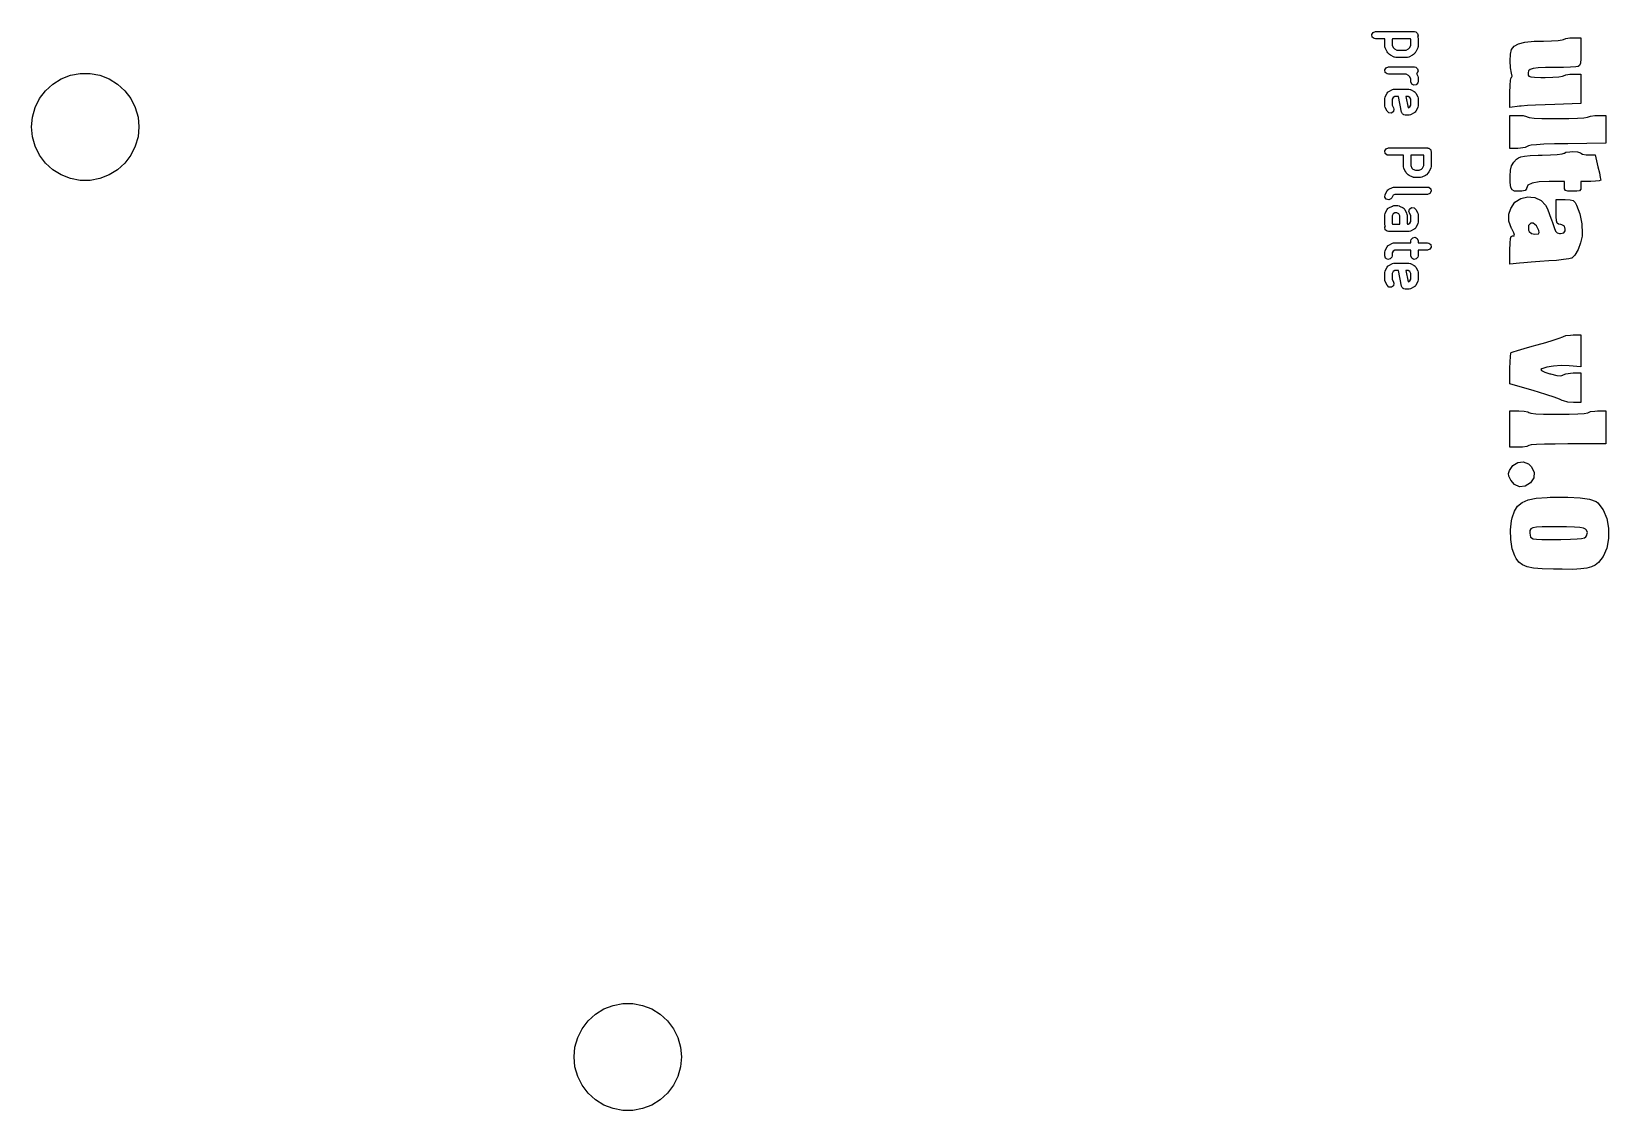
# Model space of a CAD drawing. Extents: x 2.46 to 9.92, y -4.54 to -2.21.
# Drawn here: x 8.644 to 9.916, y -3.793 to -2.923 of the extents above; entities that cross this region are included whole.
import ezdxf

# ---------------------------------------------------------------- set-up
doc = ezdxf.new("R2010")
doc.units = 0
doc.header["$MEASUREMENT"] = 0
doc.layers.add('BLACK', color=7, linetype='CONTINUOUS')

msp = doc.modelspace()

# ---------------------------------------------------------------- linework, layer by layer
at = {"layer": 'BLACK', "linetype": 'CONTINUOUS'}
for p, q in [((9.72502, -2.92555), (9.72603, -2.9238)), ((9.72603, -2.9238), (9.72793, -2.92311)), ((9.72793, -2.92311), (9.75943, -2.92311)), ((9.75943, -2.92311), (9.76044, -2.92328)), ((9.76044, -2.92328), (9.76198, -2.92458)), ((9.76198, -2.92458), (9.76233, -2.92657)), ((9.72537, -2.92754), (9.72502, -2.92555)), ((9.72692, -2.92883), (9.72537, -2.92754)), ((9.72793, -2.92901), (9.72692, -2.92883)), ((9.73548, -2.92901), (9.72793, -2.92901)), ((9.73548, -2.92906), (9.73548, -2.92901)), ((9.73548, -2.93506), (9.73548, -2.92906)), ((9.73554, -2.93522), (9.73548, -2.93506)), ((9.7355, -2.9354), (9.73554, -2.93522)), ((9.73579, -2.93638), (9.7355, -2.9354)), ((9.73729, -2.93938), (9.73579, -2.93638)), ((9.74175, -2.92901), (9.74138, -2.92976)), ((9.74138, -2.92976), (9.74138, -2.93436)), ((9.74138, -2.93436), (9.74236, -2.93631)), ((9.7561, -2.92901), (9.74175, -2.92901)), ((9.74236, -2.93631), (9.74318, -2.93713)), ((9.74318, -2.93713), (9.74513, -2.9381)), ((9.75273, -2.9381), (9.75468, -2.93713)), ((9.75468, -2.93713), (9.7555, -2.93631)), ((9.7555, -2.93631), (9.75647, -2.93436)), ((9.75647, -2.92976), (9.7561, -2.92901)), ((9.75647, -2.93436), (9.75647, -2.92976)), ((9.76207, -2.93638), (9.76057, -2.93938)), ((9.76233, -2.92657), (9.76188, -2.92736)), ((9.76188, -2.92736), (9.76207, -2.92774)), ((9.76207, -2.92774), (9.76236, -2.92872)), ((9.76209, -2.9362), (9.76207, -2.93638)), ((9.7622, -2.93607), (9.76209, -2.9362)), ((9.76238, -2.93506), (9.7622, -2.93607)), ((9.76236, -2.92872), (9.76232, -2.92889)), ((9.76232, -2.92889), (9.76238, -2.92906)), ((9.76238, -2.92906), (9.76238, -2.93506)), ((9.83778, -2.93769), (9.83973, -2.93492)), ((9.83973, -2.93492), (9.8432, -2.93292)), ((9.8432, -2.93292), (9.84849, -2.93161)), ((9.84849, -2.93161), (9.85588, -2.93092)), ((9.85588, -2.93092), (9.86356, -2.93076)), ((9.86356, -2.93076), (9.86999, -2.93065)), ((9.86999, -2.93065), (9.87516, -2.93034)), ((9.87516, -2.93034), (9.87855, -2.92988)), ((9.87855, -2.92988), (9.87966, -2.92943)), ((9.87966, -2.92943), (9.88137, -2.92865)), ((9.88137, -2.92865), (9.88479, -2.92817)), ((9.88479, -2.92817), (9.88706, -2.9281)), ((9.88706, -2.9281), (9.89364, -2.9281)), ((9.89364, -2.9281), (9.89364, -2.93927)), ((9.73733, -2.93942), (9.73729, -2.93938)), ((9.73784, -2.94015), (9.73733, -2.93942)), ((9.73934, -2.94165), (9.73784, -2.94015)), ((9.7394, -2.94167), (9.73934, -2.94165)), ((9.74011, -2.9422), (9.7394, -2.94167)), ((9.74311, -2.9437), (9.74011, -2.9422)), ((9.74328, -2.94372), (9.74311, -2.9437)), ((9.74342, -2.94383), (9.74328, -2.94372)), ((9.74443, -2.94401), (9.74342, -2.94383)), ((9.75343, -2.94401), (9.74443, -2.94401)), ((9.74513, -2.9381), (9.75273, -2.9381)), ((9.75359, -2.94395), (9.75343, -2.94401)), ((9.75376, -2.94399), (9.75359, -2.94395)), ((9.75475, -2.9437), (9.75376, -2.94399)), ((9.75775, -2.9422), (9.75475, -2.9437)), ((9.75779, -2.94215), (9.75775, -2.9422)), ((9.75851, -2.94165), (9.75779, -2.94215)), ((9.76001, -2.94015), (9.75851, -2.94165)), ((9.76004, -2.94009), (9.76001, -2.94015)), ((9.76057, -2.93938), (9.76004, -2.94009)), ((9.83651, -2.9468), (9.8369, -2.94137)), ((9.83677, -2.95233), (9.83651, -2.9468)), ((9.8369, -2.94137), (9.83778, -2.93769)), ((9.89319, -2.94858), (9.89248, -2.95051)), ((9.89354, -2.945), (9.89319, -2.94858)), ((9.89364, -2.93927), (9.89354, -2.945)), ((8.6614, -2.96544), (8.6682, -2.96123)), ((8.6682, -2.96123), (8.67565, -2.95835)), ((8.67565, -2.95835), (8.6835, -2.95688)), ((8.6835, -2.95688), (8.6915, -2.95688)), ((8.6915, -2.95688), (8.69935, -2.95835)), ((8.69935, -2.95835), (8.7068, -2.96123)), ((8.7068, -2.96123), (8.7136, -2.96544)), ((9.73552, -2.95404), (9.73653, -2.95229)), ((9.73587, -2.95603), (9.73552, -2.95404)), ((9.73742, -2.95733), (9.73587, -2.95603)), ((9.73653, -2.95229), (9.73843, -2.9516)), ((9.73843, -2.95751), (9.73742, -2.95733)), ((9.73843, -2.9516), (9.75943, -2.9516)), ((9.75273, -2.95751), (9.73843, -2.95751)), ((9.75468, -2.95848), (9.75273, -2.95751)), ((9.7555, -2.9593), (9.75468, -2.95848)), ((9.75647, -2.96125), (9.7555, -2.9593)), ((9.75647, -2.96355), (9.75647, -2.96125)), ((9.75943, -2.9516), (9.76044, -2.95178)), ((9.76044, -2.95178), (9.76198, -2.95308)), ((9.76132, -2.95682), (9.76093, -2.95696)), ((9.76093, -2.95696), (9.76207, -2.95923)), ((9.76233, -2.95507), (9.76132, -2.95682)), ((9.76198, -2.95308), (9.76233, -2.95507)), ((9.76207, -2.95923), (9.76236, -2.96022)), ((9.76236, -2.96022), (9.76232, -2.96039)), ((9.76232, -2.96039), (9.76238, -2.96055)), ((9.76238, -2.96055), (9.76238, -2.96355)), ((9.83652, -2.96657), (9.83688, -2.96243)), ((9.83768, -2.95664), (9.83677, -2.95233)), ((9.83688, -2.96243), (9.83743, -2.96026)), ((9.83743, -2.96026), (9.83768, -2.96005)), ((9.83831, -2.95899), (9.83768, -2.95664)), ((9.83768, -2.96005), (9.83831, -2.95899)), ((9.85104, -2.95645), (9.85103, -2.95688)), ((9.85103, -2.95688), (9.85113, -2.9583)), ((9.85143, -2.95479), (9.85104, -2.95645)), ((9.85113, -2.9583), (9.85172, -2.95921)), ((9.85266, -2.95361), (9.85143, -2.95479)), ((9.85172, -2.95921), (9.8533, -2.95974)), ((9.85509, -2.95283), (9.85266, -2.95361)), ((9.8533, -2.95974), (9.85633, -2.95998)), ((9.85908, -2.95237), (9.85509, -2.95283)), ((9.85633, -2.95998), (9.86129, -2.96005)), ((9.865, -2.95215), (9.85908, -2.95237)), ((9.86129, -2.96005), (9.86493, -2.96005)), ((9.86493, -2.96005), (9.87094, -2.95993)), ((9.87323, -2.95208), (9.865, -2.95215)), ((9.87094, -2.95993), (9.87576, -2.9596)), ((9.87966, -2.95201), (9.87323, -2.95208)), ((9.87576, -2.9596), (9.87884, -2.95911)), ((9.87884, -2.95911), (9.87966, -2.95872)), ((9.88527, -2.95183), (9.87966, -2.95201)), ((9.87966, -2.95872), (9.88137, -2.95795)), ((9.88137, -2.95795), (9.88479, -2.95747)), ((9.88479, -2.95747), (9.88706, -2.95739)), ((9.88943, -2.95157), (9.88527, -2.95183)), ((9.88706, -2.95739), (9.89364, -2.95739)), ((9.89154, -2.95126), (9.88943, -2.95157)), ((9.89248, -2.95051), (9.89154, -2.95126)), ((9.89364, -2.95739), (9.89364, -2.96931)), ((8.65068, -2.9772), (8.6555, -2.97082)), ((8.6555, -2.97082), (8.6614, -2.96544)), ((8.7136, -2.96544), (8.7195, -2.97082)), ((8.7195, -2.97082), (8.72432, -2.9772)), ((9.73579, -2.97573), (9.73729, -2.97273)), ((9.73729, -2.97273), (9.7379, -2.97191)), ((9.7379, -2.97191), (9.7383, -2.97173)), ((9.7383, -2.97173), (9.73861, -2.97141)), ((9.73861, -2.97141), (9.74161, -2.96991)), ((9.74161, -2.96991), (9.74259, -2.96962)), ((9.74363, -2.97551), (9.74213, -2.97625)), ((9.74259, -2.96962), (9.74276, -2.96966)), ((9.74276, -2.96966), (9.74293, -2.9696)), ((9.74293, -2.9696), (9.75493, -2.9696)), ((9.74651, -2.97551), (9.74363, -2.97551)), ((9.74903, -2.98813), (9.74651, -2.97551)), ((9.75253, -2.97551), (9.75434, -2.98455)), ((9.75423, -2.97551), (9.75253, -2.97551)), ((9.75573, -2.97625), (9.75423, -2.97551)), ((9.75493, -2.9696), (9.75594, -2.96978)), ((9.75594, -2.96978), (9.75607, -2.96989)), ((9.75607, -2.96989), (9.75625, -2.96991)), ((9.75625, -2.96991), (9.75925, -2.97141)), ((9.75716, -2.96545), (9.75647, -2.96355)), ((9.75891, -2.96646), (9.75716, -2.96545)), ((9.7609, -2.96611), (9.75891, -2.96646)), ((9.75925, -2.97141), (9.76007, -2.97202)), ((9.76007, -2.97202), (9.76025, -2.97243)), ((9.76025, -2.97243), (9.76057, -2.97273)), ((9.76057, -2.97273), (9.76207, -2.97573)), ((9.7622, -2.96456), (9.7609, -2.96611)), ((9.76238, -2.96355), (9.7622, -2.96456)), ((9.83638, -2.97216), (9.83652, -2.96657)), ((9.83638, -2.98427), (9.83638, -2.97216)), ((9.89364, -2.96931), (9.89364, -2.98123)), ((8.64493, -2.99204), (8.64712, -2.98436)), ((8.64712, -2.98436), (8.65068, -2.9772)), ((8.72432, -2.9772), (8.72788, -2.98436)), ((8.72788, -2.98436), (8.73007, -2.99204)), ((9.73548, -2.97705), (9.73565, -2.97604)), ((9.73548, -2.98305), (9.73548, -2.97705)), ((9.73554, -2.98322), (9.73548, -2.98305)), ((9.7355, -2.98339), (9.73554, -2.98322)), ((9.73579, -2.98437), (9.7355, -2.98339)), ((9.73565, -2.97604), (9.73577, -2.97591)), ((9.73577, -2.97591), (9.73579, -2.97573)), ((9.73729, -2.98737), (9.73579, -2.98437)), ((9.73875, -2.98876), (9.73729, -2.98737)), ((9.74239, -2.98768), (9.74077, -2.98888)), ((9.74213, -2.97625), (9.74138, -2.97775)), ((9.74138, -2.97775), (9.74138, -2.98236)), ((9.74138, -2.98236), (9.74257, -2.98473)), ((9.74286, -2.98571), (9.74239, -2.98768)), ((9.74257, -2.98473), (9.74286, -2.98571)), ((9.74929, -2.98855), (9.74903, -2.98813)), ((9.75434, -2.98455), (9.75573, -2.98385)), ((9.75647, -2.97775), (9.75573, -2.97625)), ((9.75573, -2.98385), (9.75647, -2.98236)), ((9.75647, -2.98236), (9.75647, -2.97775)), ((9.75955, -2.98837), (9.75925, -2.98869)), ((9.75996, -2.9882), (9.75955, -2.98837)), ((9.76057, -2.98737), (9.75996, -2.9882)), ((9.76207, -2.98437), (9.76057, -2.98737)), ((9.76207, -2.97573), (9.76236, -2.97672)), ((9.76209, -2.9842), (9.76207, -2.98437)), ((9.7622, -2.98406), (9.76209, -2.9842)), ((9.76238, -2.98305), (9.7622, -2.98406)), ((9.76236, -2.97672), (9.76232, -2.97689)), ((9.76232, -2.97689), (9.76238, -2.97705)), ((9.76238, -2.97705), (9.76238, -2.98305)), ((9.84404, -2.98338), (9.83638, -2.98427)), ((9.84547, -2.98324), (9.84404, -2.98338)), ((9.85046, -2.98287), (9.84547, -2.98324)), ((9.85711, -2.9825), (9.85046, -2.98287)), ((9.86475, -2.98215), (9.85711, -2.9825)), ((9.87267, -2.98187), (9.86475, -2.98215)), ((9.89364, -2.98123), (9.87267, -2.98187)), ((8.64419, -3), (8.64493, -2.99204)), ((8.64493, -3.00796), (8.64419, -3)), ((8.73007, -2.99204), (8.73081, -3)), ((8.73081, -3), (8.73007, -3.00796)), ((9.74077, -2.98888), (9.73875, -2.98876)), ((9.74937, -2.98903), (9.74929, -2.98855)), ((9.74979, -2.98938), (9.74937, -2.98903)), ((9.75008, -2.98986), (9.74979, -2.98938)), ((9.75054, -2.99001), (9.75008, -2.98986)), ((9.75092, -2.99033), (9.75054, -2.99001)), ((9.75193, -2.9905), (9.75092, -2.99033)), ((9.75493, -2.9905), (9.75193, -2.9905)), ((9.75509, -2.99044), (9.75493, -2.9905)), ((9.75526, -2.99049), (9.75509, -2.99044)), ((9.75625, -2.99019), (9.75526, -2.99049)), ((9.75925, -2.98869), (9.75625, -2.99019)), ((9.83638, -3.00399), (9.83638, -2.99068)), ((9.83638, -2.99068), (9.84296, -2.99068)), ((9.84296, -2.99068), (9.84694, -2.99093)), ((9.84694, -2.99093), (9.8497, -2.99156)), ((9.8497, -2.99156), (9.85037, -2.99201)), ((9.85037, -2.99201), (9.85198, -2.9925)), ((9.85198, -2.9925), (9.85597, -2.99289)), ((9.85597, -2.99289), (9.86206, -2.99317)), ((9.86206, -2.99317), (9.86995, -2.99332)), ((9.86995, -2.99332), (9.875, -2.99334)), ((9.875, -2.99334), (9.88378, -2.99327)), ((9.88378, -2.99327), (9.8909, -2.99306)), ((9.8909, -2.99306), (9.89609, -2.99273)), ((9.89609, -2.99273), (9.89905, -2.99229)), ((9.89905, -2.99229), (9.89963, -2.99201)), ((9.89963, -2.99201), (9.90134, -2.99124)), ((9.90134, -2.99124), (9.90477, -2.99076)), ((9.90477, -2.99076), (9.90704, -2.99068)), ((9.90704, -2.99068), (9.91362, -2.99068)), ((9.91362, -2.99068), (9.91362, -3.00191)), ((8.64712, -3.01564), (8.64493, -3.00796)), ((8.73007, -3.00796), (8.72788, -3.01564)), ((9.83638, -3.01731), (9.83638, -3.00399)), ((9.87222, -3.01375), (9.86384, -3.01402)), ((9.88305, -3.01356), (9.87222, -3.01375)), ((9.91362, -3.01314), (9.88305, -3.01356)), ((9.91362, -3.00191), (9.91362, -3.01314)), ((8.65068, -3.0228), (8.64712, -3.01564)), ((8.6555, -3.02918), (8.65068, -3.0228)), ((8.72432, -3.0228), (8.7195, -3.02918)), ((8.72788, -3.01564), (8.72432, -3.0228)), ((9.73552, -3.01943), (9.73653, -3.01769)), ((9.73587, -3.02142), (9.73552, -3.01943)), ((9.73742, -3.02272), (9.73587, -3.02142)), ((9.73653, -3.01769), (9.73843, -3.01699)), ((9.73843, -3.0229), (9.73742, -3.02272)), ((9.73843, -3.01699), (9.76993, -3.01699)), ((9.75047, -3.0229), (9.73843, -3.0229)), ((9.75047, -3.03195), (9.75047, -3.0229)), ((9.75638, -3.0229), (9.75638, -3.03125)), ((9.76697, -3.0229), (9.75638, -3.0229)), ((9.76697, -3.03125), (9.76697, -3.0229)), ((9.76993, -3.01699), (9.77031, -3.01706)), ((9.77031, -3.01706), (9.77044, -3.01704)), ((9.77044, -3.01704), (9.77055, -3.01711)), ((9.77055, -3.01711), (9.77093, -3.01717)), ((9.77093, -3.01717), (9.77152, -3.01767)), ((9.77152, -3.01767), (9.77219, -3.01805)), ((9.77219, -3.01805), (9.77228, -3.0183)), ((9.77228, -3.0183), (9.77248, -3.01847)), ((9.77248, -3.01847), (9.77262, -3.01923)), ((9.77262, -3.01923), (9.77288, -3.01995)), ((9.77288, -3.01995), (9.77288, -3.03195)), ((9.84278, -3.01731), (9.83638, -3.01731)), ((9.83945, -3.02841), (9.84169, -3.02597)), ((9.84169, -3.02597), (9.84322, -3.02486)), ((9.84479, -3.01723), (9.84278, -3.01731)), ((9.84322, -3.02486), (9.84524, -3.02408)), ((9.84858, -3.01664), (9.84479, -3.01723)), ((9.84524, -3.02408), (9.84826, -3.02354)), ((9.84826, -3.02354), (9.85277, -3.02319)), ((9.85083, -3.01565), (9.84858, -3.01664)), ((9.85134, -3.01534), (9.85083, -3.01565)), ((9.85361, -3.0148), (9.85134, -3.01534)), ((9.85277, -3.02319), (9.85925, -3.02293)), ((9.85771, -3.01436), (9.85361, -3.0148)), ((9.86384, -3.01402), (9.85771, -3.01436)), ((9.85925, -3.02293), (9.86249, -3.02284)), ((9.86249, -3.02284), (9.86903, -3.02258)), ((9.86903, -3.02258), (9.8745, -3.02221)), ((9.8745, -3.02221), (9.8784, -3.02177)), ((9.8784, -3.02177), (9.88024, -3.02129)), ((9.88024, -3.02129), (9.88033, -3.02117)), ((9.88033, -3.02117), (9.88152, -3.02049)), ((9.88152, -3.02049), (9.88459, -3.02005)), ((9.88459, -3.02005), (9.88698, -3.01997)), ((9.88698, -3.01997), (9.89078, -3.02021)), ((9.89078, -3.02021), (9.89319, -3.02083)), ((9.89319, -3.02083), (9.89364, -3.0213)), ((9.89364, -3.0213), (9.89483, -3.02211)), ((9.89483, -3.02211), (9.89782, -3.02259)), ((9.89782, -3.02259), (9.89939, -3.02264)), ((9.89939, -3.02264), (9.90514, -3.02264)), ((9.90514, -3.02264), (9.9074, -3.03229)), ((8.6614, -3.03456), (8.6555, -3.02918)), ((8.6682, -3.03877), (8.6614, -3.03456)), ((8.67565, -3.04165), (8.6682, -3.03877)), ((8.7068, -3.03877), (8.69935, -3.04165)), ((8.7136, -3.03456), (8.7068, -3.03877)), ((8.7195, -3.02918), (8.7136, -3.03456)), ((9.75053, -3.03211), (9.75047, -3.03195)), ((9.75049, -3.03228), (9.75053, -3.03211)), ((9.75079, -3.03327), (9.75049, -3.03228)), ((9.75229, -3.03627), (9.75079, -3.03327)), ((9.75233, -3.03631), (9.75229, -3.03627)), ((9.75284, -3.03703), (9.75233, -3.03631)), ((9.75434, -3.03853), (9.75284, -3.03703)), ((9.7544, -3.03856), (9.75434, -3.03853)), ((9.75511, -3.03909), (9.7544, -3.03856)), ((9.75811, -3.04059), (9.75511, -3.03909)), ((9.75638, -3.03125), (9.75735, -3.0332)), ((9.75735, -3.0332), (9.75818, -3.03402)), ((9.75818, -3.03402), (9.76012, -3.03499)), ((9.76012, -3.03499), (9.76323, -3.03499)), ((9.76323, -3.03499), (9.76518, -3.03402)), ((9.76518, -3.03402), (9.766, -3.0332)), ((9.76825, -3.03909), (9.76525, -3.04059)), ((9.766, -3.0332), (9.76697, -3.03125)), ((9.76829, -3.03904), (9.76825, -3.03909)), ((9.76901, -3.03853), (9.76829, -3.03904)), ((9.77051, -3.03703), (9.76901, -3.03853)), ((9.77054, -3.03698), (9.77051, -3.03703)), ((9.77107, -3.03627), (9.77054, -3.03698)), ((9.77257, -3.03327), (9.77107, -3.03627)), ((9.77259, -3.03309), (9.77257, -3.03327)), ((9.7727, -3.03296), (9.77259, -3.03309)), ((9.77288, -3.03195), (9.7727, -3.03296)), ((9.83652, -3.03977), (9.83686, -3.03485)), ((9.83686, -3.03485), (9.83763, -3.03133)), ((9.83763, -3.03133), (9.83764, -3.03129)), ((9.83764, -3.03129), (9.83945, -3.02841)), ((9.9074, -3.03229), (9.90849, -3.03709)), ((9.90849, -3.03709), (9.90928, -3.04085)), ((8.6835, -3.04312), (8.67565, -3.04165)), ((8.6915, -3.04312), (8.6835, -3.04312)), ((8.69935, -3.04165), (8.6915, -3.04312)), ((9.73579, -3.05462), (9.73729, -3.05162)), ((9.73729, -3.05162), (9.7379, -3.0508)), ((9.7379, -3.0508), (9.7383, -3.05062)), ((9.7383, -3.05062), (9.73861, -3.0503)), ((9.73861, -3.0503), (9.74161, -3.0488)), ((9.74161, -3.0488), (9.74259, -3.04851)), ((9.74259, -3.04851), (9.74276, -3.04855)), ((9.74276, -3.04855), (9.74293, -3.04849)), ((9.74293, -3.04849), (9.76993, -3.04849)), ((9.75828, -3.04061), (9.75811, -3.04059)), ((9.75842, -3.04072), (9.75828, -3.04061)), ((9.75943, -3.0409), (9.75842, -3.04072)), ((9.76393, -3.0409), (9.75943, -3.0409)), ((9.76409, -3.04084), (9.76393, -3.0409)), ((9.76426, -3.04088), (9.76409, -3.04084)), ((9.76525, -3.04059), (9.76426, -3.04088)), ((9.76993, -3.04849), (9.77093, -3.04867)), ((9.77093, -3.04867), (9.77248, -3.04997)), ((9.77248, -3.04997), (9.77283, -3.05196)), ((9.83663, -3.04487), (9.83652, -3.03977)), ((9.83722, -3.04893), (9.83663, -3.04487)), ((9.83813, -3.05081), (9.83722, -3.04893)), ((9.84008, -3.05171), (9.83813, -3.05081)), ((9.84386, -3.05193), (9.84008, -3.05171)), ((9.84585, -3.05188), (9.84386, -3.05193)), ((9.8488, -3.05131), (9.84585, -3.05188)), ((9.8497, -3.05001), (9.8488, -3.05131)), ((9.84971, -3.04971), (9.8497, -3.05001)), ((9.85092, -3.04711), (9.84971, -3.04971)), ((9.85427, -3.04532), (9.85092, -3.04711)), ((9.85991, -3.04428), (9.85427, -3.04532)), ((9.86797, -3.04394), (9.85991, -3.04428)), ((9.88033, -3.04394), (9.86797, -3.04394)), ((9.88033, -3.04794), (9.88033, -3.04394)), ((9.8804, -3.04991), (9.88033, -3.04794)), ((9.88108, -3.05131), (9.8804, -3.04991)), ((9.88304, -3.05184), (9.88108, -3.05131)), ((9.88698, -3.05193), (9.88304, -3.05184)), ((9.89027, -3.05189), (9.88698, -3.05193)), ((9.8926, -3.05148), (9.89027, -3.05189)), ((9.8935, -3.0503), (9.8926, -3.05148)), ((9.89364, -3.04794), (9.8935, -3.0503)), ((9.90163, -3.04394), (9.89364, -3.04394)), ((9.89364, -3.04394), (9.89364, -3.04794)), ((9.90527, -3.04383), (9.90163, -3.04394)), ((9.90842, -3.04347), (9.90527, -3.04383)), ((9.90964, -3.04294), (9.90842, -3.04347)), ((9.90928, -3.04085), (9.90963, -3.04285)), ((9.90963, -3.04285), (9.90964, -3.04294)), ((9.73556, -3.05663), (9.73579, -3.05462)), ((9.73667, -3.05831), (9.73556, -3.05663)), ((9.73861, -3.05889), (9.73667, -3.05831)), ((9.74046, -3.05809), (9.73861, -3.05889)), ((9.73861, -3.0653), (9.74161, -3.0638)), ((9.74107, -3.05726), (9.74046, -3.05809)), ((9.74213, -3.05514), (9.74107, -3.05726)), ((9.74161, -3.0638), (9.74259, -3.06351)), ((9.74363, -3.0544), (9.74213, -3.05514)), ((9.74259, -3.06351), (9.74276, -3.06355)), ((9.74276, -3.06355), (9.74293, -3.06349)), ((9.74293, -3.06349), (9.74593, -3.06349)), ((9.76993, -3.0544), (9.74363, -3.0544)), ((9.74593, -3.06349), (9.74694, -3.06367)), ((9.74694, -3.06367), (9.74707, -3.06378)), ((9.74707, -3.06378), (9.74725, -3.0638)), ((9.74725, -3.0638), (9.75025, -3.0653)), ((9.77182, -3.05371), (9.76993, -3.0544)), ((9.77283, -3.05196), (9.77182, -3.05371)), ((9.837, -3.06568), (9.84041, -3.0608)), ((9.84041, -3.0608), (9.84521, -3.05768)), ((9.84521, -3.05768), (9.85077, -3.05638)), ((9.85077, -3.05638), (9.85313, -3.05663)), ((9.85313, -3.05663), (9.85645, -3.05697)), ((9.85645, -3.05697), (9.8616, -3.05948)), ((9.8616, -3.05948), (9.86513, -3.06325)), ((9.86513, -3.06325), (9.86659, -3.06613)), ((9.87367, -3.06849), (9.87367, -3.05859)), ((9.87367, -3.05859), (9.88084, -3.05859)), ((9.88084, -3.05859), (9.88506, -3.0587)), ((9.88506, -3.0587), (9.88748, -3.05933)), ((9.88748, -3.05933), (9.889, -3.06088)), ((9.889, -3.06088), (9.89014, -3.06306)), ((9.89014, -3.06306), (9.8927, -3.0702)), ((9.73548, -3.07094), (9.73565, -3.06993)), ((9.73548, -3.07844), (9.73548, -3.07094)), ((9.73565, -3.06993), (9.73577, -3.0698)), ((9.73577, -3.0698), (9.73579, -3.06962)), ((9.73579, -3.06962), (9.73729, -3.06662)), ((9.73729, -3.06662), (9.7379, -3.0658)), ((9.7379, -3.0658), (9.7383, -3.06562)), ((9.7383, -3.06562), (9.73861, -3.0653)), ((9.74213, -3.07014), (9.74138, -3.07164)), ((9.74138, -3.07164), (9.74138, -3.07774)), ((9.74363, -3.06939), (9.74213, -3.07014)), ((9.74523, -3.06939), (9.74363, -3.06939)), ((9.74673, -3.07014), (9.74523, -3.06939)), ((9.74747, -3.07164), (9.74673, -3.07014)), ((9.74747, -3.07844), (9.74747, -3.07164)), ((9.75025, -3.0653), (9.75107, -3.06591)), ((9.75107, -3.06591), (9.75125, -3.06632)), ((9.75125, -3.06632), (9.75157, -3.06662)), ((9.75157, -3.06662), (9.75307, -3.06962)), ((9.75307, -3.06962), (9.75336, -3.0706)), ((9.75336, -3.0706), (9.75332, -3.07078)), ((9.75332, -3.07078), (9.75338, -3.07094)), ((9.75338, -3.07094), (9.75338, -3.07774)), ((9.75499, -3.06828), (9.75546, -3.06631)), ((9.75529, -3.06926), (9.75499, -3.06828)), ((9.75647, -3.07164), (9.75529, -3.06926)), ((9.75546, -3.06631), (9.75708, -3.06511)), ((9.75573, -3.07774), (9.75647, -3.07624)), ((9.75647, -3.07624), (9.75647, -3.07164)), ((9.75708, -3.06511), (9.7591, -3.06523)), ((9.7591, -3.06523), (9.76057, -3.06662)), ((9.76057, -3.06662), (9.76207, -3.06962)), ((9.76207, -3.06962), (9.76236, -3.0706)), ((9.76238, -3.07694), (9.7622, -3.07795)), ((9.76236, -3.0706), (9.76232, -3.07078)), ((9.76232, -3.07078), (9.76238, -3.07094)), ((9.76238, -3.07094), (9.76238, -3.07694)), ((9.83549, -3.07033), (9.837, -3.06568)), ((9.8355, -3.07589), (9.83549, -3.07033)), ((9.83772, -3.08189), (9.8355, -3.07589)), ((9.86659, -3.06613), (9.86841, -3.07063)), ((9.86841, -3.07063), (9.87022, -3.07581)), ((9.87022, -3.07581), (9.87035, -3.0762)), ((9.87035, -3.0762), (9.87198, -3.08112)), ((9.87368, -3.07217), (9.87367, -3.06849)), ((9.87385, -3.07576), (9.87368, -3.07217)), ((9.87437, -3.07766), (9.87385, -3.07576)), ((9.8927, -3.0702), (9.8943, -3.07824)), ((9.73554, -3.07861), (9.73548, -3.07844)), ((9.7355, -3.07878), (9.73554, -3.07861)), ((9.73579, -3.07976), (9.7355, -3.07878)), ((9.73552, -3.08093), (9.73598, -3.08014)), ((9.73587, -3.08292), (9.73552, -3.08093)), ((9.73598, -3.08014), (9.73579, -3.07976)), ((9.73742, -3.08421), (9.73587, -3.08292)), ((9.73843, -3.08439), (9.73742, -3.08421)), ((9.75493, -3.08439), (9.73843, -3.08439)), ((9.74138, -3.07774), (9.74175, -3.07849)), ((9.74175, -3.07849), (9.74749, -3.07849)), ((9.74749, -3.07849), (9.74747, -3.07844)), ((9.75338, -3.07774), (9.75375, -3.07849)), ((9.75375, -3.07849), (9.75423, -3.07849)), ((9.75423, -3.07849), (9.75573, -3.07774)), ((9.75509, -3.08433), (9.75493, -3.08439)), ((9.75526, -3.08437), (9.75509, -3.08433)), ((9.75625, -3.08408), (9.75526, -3.08437)), ((9.75925, -3.08258), (9.75625, -3.08408)), ((9.75665, -3.09093), (9.75795, -3.08938)), ((9.75795, -3.08938), (9.75994, -3.08903)), ((9.75955, -3.08226), (9.75925, -3.08258)), ((9.75996, -3.08208), (9.75955, -3.08226)), ((9.75994, -3.08903), (9.76169, -3.09004)), ((9.76057, -3.08126), (9.75996, -3.08208)), ((9.76207, -3.07826), (9.76057, -3.08126)), ((9.76169, -3.09004), (9.76238, -3.09194)), ((9.76209, -3.07809), (9.76207, -3.07826)), ((9.7622, -3.07795), (9.76209, -3.07809)), ((9.83677, -3.09013), (9.83738, -3.08837)), ((9.83738, -3.08837), (9.83837, -3.08788)), ((9.83782, -3.08209), (9.83772, -3.08189)), ((9.83955, -3.08554), (9.83782, -3.08209)), ((9.83837, -3.08788), (9.83838, -3.08788)), ((9.83838, -3.08788), (9.83977, -3.08783)), ((9.84018, -3.08725), (9.83955, -3.08554)), ((9.83977, -3.08783), (9.84018, -3.08725)), ((9.85313, -3.07767), (9.85125, -3.07963)), ((9.85125, -3.07963), (9.85141, -3.08316)), ((9.85141, -3.08316), (9.85184, -3.08445)), ((9.85184, -3.08445), (9.85376, -3.08607)), ((9.85525, -3.07767), (9.85313, -3.07767)), ((9.85376, -3.08607), (9.85659, -3.08655)), ((9.85776, -3.0797), (9.85525, -3.07767)), ((9.85659, -3.08655), (9.85929, -3.08629)), ((9.85963, -3.08356), (9.85776, -3.0797)), ((9.85929, -3.08629), (9.85998, -3.08511)), ((9.85998, -3.08511), (9.85963, -3.08356)), ((9.87198, -3.08112), (9.87326, -3.08402)), ((9.87326, -3.08402), (9.87456, -3.08542)), ((9.87546, -3.07848), (9.87437, -3.07766)), ((9.87456, -3.08542), (9.87625, -3.08586)), ((9.87733, -3.07881), (9.87546, -3.07848)), ((9.87625, -3.08586), (9.87721, -3.08589)), ((9.87721, -3.08589), (9.87996, -3.08548)), ((9.87814, -3.07892), (9.87733, -3.07881)), ((9.88041, -3.08), (9.87814, -3.07892)), ((9.87996, -3.08548), (9.88093, -3.08379)), ((9.88099, -3.08256), (9.88041, -3.08)), ((9.88093, -3.08379), (9.88099, -3.08256)), ((9.89454, -3.08802), (9.89335, -3.09362)), ((9.8943, -3.07824), (9.8947, -3.08585)), ((9.8947, -3.08585), (9.89454, -3.08802)), ((9.73548, -3.10094), (9.73565, -3.09993)), ((9.73548, -3.10394), (9.73548, -3.10094)), ((9.73565, -3.09993), (9.73577, -3.09979)), ((9.73577, -3.09979), (9.73579, -3.09962)), ((9.73579, -3.09962), (9.73729, -3.09662)), ((9.73729, -3.09662), (9.7379, -3.09579)), ((9.7379, -3.09579), (9.7383, -3.09562)), ((9.7383, -3.09562), (9.73861, -3.0953)), ((9.73861, -3.0953), (9.74161, -3.0938)), ((9.74213, -3.10014), (9.74138, -3.10163)), ((9.74138, -3.10163), (9.74138, -3.10394)), ((9.74161, -3.0938), (9.74259, -3.0935)), ((9.74363, -3.09939), (9.74213, -3.10014)), ((9.74259, -3.0935), (9.74276, -3.09355)), ((9.74276, -3.09355), (9.74293, -3.09349)), ((9.74293, -3.09349), (9.75647, -3.09349)), ((9.75647, -3.09939), (9.74363, -3.09939)), ((9.75647, -3.09194), (9.75665, -3.09093)), ((9.75647, -3.09349), (9.75647, -3.09194)), ((9.75647, -3.10394), (9.75647, -3.09939)), ((9.76238, -3.09194), (9.76238, -3.09349)), ((9.76238, -3.09349), (9.76993, -3.09349)), ((9.76993, -3.09939), (9.76238, -3.09939)), ((9.76238, -3.09939), (9.76238, -3.10394)), ((9.76993, -3.09349), (9.77093, -3.09366)), ((9.77182, -3.0987), (9.76993, -3.09939)), ((9.77093, -3.09366), (9.77248, -3.09496)), ((9.77283, -3.09695), (9.77182, -3.0987)), ((9.77248, -3.09496), (9.77283, -3.09695)), ((9.83638, -3.09932), (9.83647, -3.09363)), ((9.83638, -3.11077), (9.83638, -3.09932)), ((9.83647, -3.09363), (9.83677, -3.09013)), ((9.89133, -3.09899), (9.88884, -3.10332)), ((9.89335, -3.09362), (9.89133, -3.09899)), ((9.73617, -3.10584), (9.73548, -3.10394)), ((9.73579, -3.11611), (9.73729, -3.11312)), ((9.73792, -3.10684), (9.73617, -3.10584)), ((9.73729, -3.11312), (9.7379, -3.11229)), ((9.7379, -3.11229), (9.7383, -3.11212)), ((9.73991, -3.10649), (9.73792, -3.10684)), ((9.7383, -3.11212), (9.73861, -3.11179)), ((9.73861, -3.11179), (9.74161, -3.11029)), ((9.7412, -3.10495), (9.73991, -3.10649)), ((9.74138, -3.10394), (9.7412, -3.10495)), ((9.74161, -3.11029), (9.74259, -3.11)), ((9.74259, -3.11), (9.74276, -3.11004)), ((9.74276, -3.11004), (9.74293, -3.10998)), ((9.74293, -3.10998), (9.75493, -3.10998)), ((9.75493, -3.10998), (9.75594, -3.11016)), ((9.75594, -3.11016), (9.75607, -3.11027)), ((9.75607, -3.11027), (9.75625, -3.11029)), ((9.75625, -3.11029), (9.75925, -3.11179)), ((9.75716, -3.10584), (9.75647, -3.10394)), ((9.75891, -3.10684), (9.75716, -3.10584)), ((9.7609, -3.10649), (9.75891, -3.10684)), ((9.75925, -3.11179), (9.76007, -3.11241)), ((9.76007, -3.11241), (9.76025, -3.11281)), ((9.76025, -3.11281), (9.76057, -3.11312)), ((9.76057, -3.11312), (9.76207, -3.11611)), ((9.7622, -3.10495), (9.7609, -3.10649)), ((9.76238, -3.10394), (9.7622, -3.10495)), ((9.84404, -3.10993), (9.83638, -3.11077)), ((9.84751, -3.10959), (9.84404, -3.10993)), ((9.8535, -3.10909), (9.84751, -3.10959)), ((9.86052, -3.10856), (9.8535, -3.10909)), ((9.86768, -3.10808), (9.86052, -3.10856)), ((9.87388, -3.10762), (9.86768, -3.10808)), ((9.87956, -3.10706), (9.87388, -3.10762)), ((9.88382, -3.10649), (9.87956, -3.10706)), ((9.88604, -3.10597), (9.88382, -3.10649)), ((9.88626, -3.10586), (9.88604, -3.10597)), ((9.88884, -3.10332), (9.88626, -3.10586)), ((9.73548, -3.11744), (9.73565, -3.11643)), ((9.73548, -3.12343), (9.73548, -3.11744)), ((9.73554, -3.1236), (9.73548, -3.12343)), ((9.7355, -3.12377), (9.73554, -3.1236)), ((9.73579, -3.12476), (9.7355, -3.12377)), ((9.73565, -3.11643), (9.73577, -3.11629)), ((9.73577, -3.11629), (9.73579, -3.11611)), ((9.73729, -3.12775), (9.73579, -3.12476)), ((9.73875, -3.12914), (9.73729, -3.12775)), ((9.74239, -3.12806), (9.74077, -3.12926)), ((9.74213, -3.11664), (9.74138, -3.11813)), ((9.74138, -3.11813), (9.74138, -3.12274)), ((9.74138, -3.12274), (9.74257, -3.12511)), ((9.74363, -3.11589), (9.74213, -3.11664)), ((9.74286, -3.1261), (9.74239, -3.12806)), ((9.74257, -3.12511), (9.74286, -3.1261)), ((9.74651, -3.11589), (9.74363, -3.11589)), ((9.74903, -3.12851), (9.74651, -3.11589)), ((9.75253, -3.11589), (9.75434, -3.12493)), ((9.75423, -3.11589), (9.75253, -3.11589)), ((9.75573, -3.11664), (9.75423, -3.11589)), ((9.75434, -3.12493), (9.75573, -3.12423)), ((9.75647, -3.11813), (9.75573, -3.11664)), ((9.75573, -3.12423), (9.75647, -3.12274)), ((9.75647, -3.12274), (9.75647, -3.11813)), ((9.76057, -3.12775), (9.75996, -3.12858)), ((9.76207, -3.12476), (9.76057, -3.12775)), ((9.76207, -3.11611), (9.76236, -3.1171)), ((9.76209, -3.12458), (9.76207, -3.12476)), ((9.7622, -3.12444), (9.76209, -3.12458)), ((9.76238, -3.12343), (9.7622, -3.12444)), ((9.76236, -3.1171), (9.76232, -3.11727)), ((9.76232, -3.11727), (9.76238, -3.11744)), ((9.76238, -3.11744), (9.76238, -3.12343)), ((9.74077, -3.12926), (9.73875, -3.12914)), ((9.74929, -3.12893), (9.74903, -3.12851)), ((9.74937, -3.12941), (9.74929, -3.12893)), ((9.74979, -3.12977), (9.74937, -3.12941)), ((9.75008, -3.13024), (9.74979, -3.12977)), ((9.75054, -3.1304), (9.75008, -3.13024)), ((9.75092, -3.13071), (9.75054, -3.1304)), ((9.75193, -3.13089), (9.75092, -3.13071)), ((9.75493, -3.13089), (9.75193, -3.13089)), ((9.75509, -3.13083), (9.75493, -3.13089)), ((9.75526, -3.13087), (9.75509, -3.13083)), ((9.75625, -3.13058), (9.75526, -3.13087)), ((9.75925, -3.12908), (9.75625, -3.13058)), ((9.75955, -3.12875), (9.75925, -3.12908)), ((9.75996, -3.12858), (9.75955, -3.12875)), ((9.84261, -3.18038), (9.84791, -3.17881)), ((9.84791, -3.17881), (9.85439, -3.17694)), ((9.85439, -3.17694), (9.85836, -3.17581)), ((9.85836, -3.17581), (9.86531, -3.17378)), ((9.86531, -3.17378), (9.87138, -3.17191)), ((9.87138, -3.17191), (9.87609, -3.17036)), ((9.87609, -3.17036), (9.87897, -3.16929)), ((9.87897, -3.16929), (9.87959, -3.16895)), ((9.87959, -3.16895), (9.88159, -3.16826)), ((9.88159, -3.16826), (9.8852, -3.16783)), ((9.8852, -3.16783), (9.88725, -3.16778)), ((9.88725, -3.16778), (9.89364, -3.16778)), ((9.89364, -3.16778), (9.89364, -3.18062)), ((9.83638, -3.19487), (9.83649, -3.18944)), ((9.83649, -3.18944), (9.83676, -3.18511)), ((9.83676, -3.18511), (9.83715, -3.1825)), ((9.83715, -3.1825), (9.83738, -3.18203)), ((9.83738, -3.18203), (9.83895, -3.1815)), ((9.83895, -3.1815), (9.84261, -3.18038)), ((9.89364, -3.18062), (9.89364, -3.19346)), ((9.83638, -3.20717), (9.83638, -3.19487)), ((9.86222, -3.19511), (9.86126, -3.19575)), ((9.86126, -3.19575), (9.86187, -3.19654)), ((9.86187, -3.19654), (9.86452, -3.19771)), ((9.86607, -3.19381), (9.86222, -3.19511)), ((9.86452, -3.19771), (9.86864, -3.19902)), ((9.87149, -3.1929), (9.86607, -3.19381)), ((9.86864, -3.19902), (9.86897, -3.19911)), ((9.86897, -3.19911), (9.87412, -3.20034)), ((9.87773, -3.19248), (9.87149, -3.1929)), ((9.87412, -3.20034), (9.87733, -3.20067)), ((9.87733, -3.20067), (9.87911, -3.20013)), ((9.88403, -3.19266), (9.87773, -3.19248)), ((9.87911, -3.20013), (9.87932, -3.19995)), ((9.87932, -3.19995), (9.88149, -3.19903)), ((9.88149, -3.19903), (9.88523, -3.19848)), ((9.89364, -3.19346), (9.88403, -3.19266)), ((9.88523, -3.19848), (9.88725, -3.1984)), ((9.88725, -3.1984), (9.89364, -3.1984)), ((9.89364, -3.1984), (9.89364, -3.21039)), ((9.85603, -3.21291), (9.83638, -3.20717)), ((9.85941, -3.21391), (9.85603, -3.21291)), ((9.8662, -3.21602), (9.85941, -3.21391)), ((9.87202, -3.21794), (9.8662, -3.21602)), ((9.89364, -3.21039), (9.89364, -3.22237)), ((9.83638, -3.24368), (9.83638, -3.22903)), ((9.83638, -3.22903), (9.84363, -3.22903)), ((9.84363, -3.22903), (9.8478, -3.22925)), ((9.8478, -3.22925), (9.85079, -3.22984)), ((9.85079, -3.22984), (9.8517, -3.23036)), ((9.87633, -3.21949), (9.87202, -3.21794)), ((9.87861, -3.22051), (9.87633, -3.21949)), ((9.87946, -3.22094), (9.87861, -3.22051)), ((9.88319, -3.22196), (9.87946, -3.22094)), ((9.8876, -3.22237), (9.88319, -3.22196)), ((9.89364, -3.22237), (9.8876, -3.22237)), ((9.89963, -3.23036), (9.90134, -3.22959)), ((9.90134, -3.22959), (9.90477, -3.22911)), ((9.90477, -3.22911), (9.90704, -3.22903)), ((9.90704, -3.22903), (9.91362, -3.22903)), ((9.91362, -3.22903), (9.91362, -3.24234)), ((9.8517, -3.23036), (9.85331, -3.23085)), ((9.85331, -3.23085), (9.85729, -3.23125)), ((9.85729, -3.23125), (9.86335, -3.23152)), ((9.86335, -3.23152), (9.87118, -3.23167)), ((9.87118, -3.23167), (9.87567, -3.23169)), ((9.87567, -3.23169), (9.88428, -3.23162)), ((9.88428, -3.23162), (9.89126, -3.2314)), ((9.89126, -3.2314), (9.89631, -3.23106)), ((9.89631, -3.23106), (9.89914, -3.23062)), ((9.89914, -3.23062), (9.89963, -3.23036)), ((9.91362, -3.24234), (9.91362, -3.25566)), ((9.83638, -3.25832), (9.83638, -3.24368)), ((9.84363, -3.25832), (9.83638, -3.25832)), ((9.84654, -3.25821), (9.84363, -3.25832)), ((9.85001, -3.25773), (9.84654, -3.25821)), ((9.8517, -3.25699), (9.85001, -3.25773)), ((9.85173, -3.25695), (9.8517, -3.25699)), ((9.85351, -3.25651), (9.85173, -3.25695)), ((9.85775, -3.25615), (9.85351, -3.25651)), ((9.86422, -3.25588), (9.85775, -3.25615)), ((9.87273, -3.25572), (9.86422, -3.25588)), ((9.88307, -3.25566), (9.87273, -3.25572)), ((9.91362, -3.25566), (9.88307, -3.25566)), ((9.8353, -3.27942), (9.836, -3.27696)), ((9.83554, -3.28168), (9.8353, -3.27942)), ((9.836, -3.27696), (9.83868, -3.27292)), ((9.83868, -3.27292), (9.84265, -3.27061)), ((9.84265, -3.27061), (9.84714, -3.27018)), ((9.84714, -3.27018), (9.8514, -3.27176)), ((9.8514, -3.27176), (9.8536, -3.27381)), ((9.8536, -3.27381), (9.856, -3.2785)), ((9.856, -3.2785), (9.85576, -3.283)), ((9.837, -3.28486), (9.83554, -3.28168)), ((9.83997, -3.28848), (9.837, -3.28486)), ((9.84415, -3.29028), (9.83997, -3.28848)), ((9.84874, -3.28982), (9.84415, -3.29028)), ((9.85309, -3.28701), (9.84874, -3.28982)), ((9.85576, -3.283), (9.85309, -3.28701)), ((9.8401, -3.30983), (9.84262, -3.30574)), ((9.84262, -3.30574), (9.84614, -3.30277)), ((9.84614, -3.30277), (9.85101, -3.30074)), ((9.85101, -3.30074), (9.85762, -3.29947)), ((9.85762, -3.29947), (9.86633, -3.29875)), ((9.86633, -3.29875), (9.86875, -3.29865)), ((9.86875, -3.29865), (9.87101, -3.29856)), ((9.87101, -3.29856), (9.88314, -3.29847)), ((9.88314, -3.29847), (9.89306, -3.29906)), ((9.89306, -3.29906), (9.90066, -3.30031)), ((9.90066, -3.30031), (9.90582, -3.3022)), ((9.90582, -3.3022), (9.90732, -3.30326)), ((9.90732, -3.30326), (9.91157, -3.30872)), ((9.83686, -3.32492), (9.83762, -3.31763)), ((9.83762, -3.31763), (9.83818, -3.31525)), ((9.83818, -3.31525), (9.8401, -3.30983)), ((9.91157, -3.30872), (9.9144, -3.31573)), ((9.9144, -3.31573), (9.91583, -3.32364)), ((9.83709, -3.33277), (9.83686, -3.32492)), ((9.85253, -3.32556), (9.85236, -3.32746)), ((9.85236, -3.32746), (9.85236, -3.32756)), ((9.85236, -3.32756), (9.85294, -3.3307)), ((9.85326, -3.32417), (9.85253, -3.32556)), ((9.85294, -3.3307), (9.85501, -3.33215)), ((9.8549, -3.32323), (9.85326, -3.32417)), ((9.85779, -3.32266), (9.8549, -3.32323)), ((9.86229, -3.3224), (9.85779, -3.32266)), ((9.86875, -3.32238), (9.86229, -3.3224)), ((9.87752, -3.32252), (9.86875, -3.32238)), ((9.88212, -3.32262), (9.87752, -3.32252)), ((9.88848, -3.32284), (9.88212, -3.32262)), ((9.89284, -3.32316), (9.88848, -3.32284)), ((9.89562, -3.32362), (9.89284, -3.32316)), ((9.89422, -3.33179), (9.89645, -3.33124)), ((9.89725, -3.3243), (9.89562, -3.32362)), ((9.89645, -3.33124), (9.89771, -3.33045)), ((9.89815, -3.32523), (9.89725, -3.3243)), ((9.89771, -3.33045), (9.89815, -3.32989)), ((9.89891, -3.32703), (9.89815, -3.32523)), ((9.89815, -3.32989), (9.89891, -3.32703)), ((9.91583, -3.32364), (9.91584, -3.33183)), ((9.83825, -3.34014), (9.83709, -3.33277)), ((9.84028, -3.346), (9.83825, -3.34014)), ((9.85501, -3.33215), (9.85536, -3.33225)), ((9.85536, -3.33225), (9.85774, -3.33249)), ((9.85774, -3.33249), (9.8622, -3.33264)), ((9.8622, -3.33264), (9.86819, -3.3327)), ((9.86819, -3.3327), (9.87511, -3.33265)), ((9.87511, -3.33265), (9.87752, -3.33261)), ((9.87752, -3.33261), (9.88519, -3.33241)), ((9.88519, -3.33241), (9.89061, -3.33216)), ((9.89061, -3.33216), (9.89422, -3.33179)), ((9.91442, -3.33965), (9.91159, -3.34645)), ((9.91584, -3.33183), (9.91442, -3.33965)), ((9.84142, -3.34809), (9.84028, -3.346)), ((9.84363, -3.35108), (9.84142, -3.34809)), ((9.84639, -3.35326), (9.84363, -3.35108)), ((9.85015, -3.35475), (9.84639, -3.35326)), ((9.85531, -3.35572), (9.85015, -3.35475)), ((9.86229, -3.3563), (9.85531, -3.35572)), ((9.87151, -3.35663), (9.86229, -3.3563)), ((9.87861, -3.35677), (9.87151, -3.35663)), ((9.887, -3.35678), (9.87861, -3.35677)), ((9.89343, -3.3565), (9.887, -3.35678)), ((9.8983, -3.35587), (9.89343, -3.3565)), ((9.90203, -3.35483), (9.8983, -3.35587)), ((9.90502, -3.35333), (9.90203, -3.35483)), ((9.90768, -3.3513), (9.90502, -3.35333)), ((9.91159, -3.34645), (9.90768, -3.3513)), ((9.0989, -3.71544), (9.1057, -3.71123)), ((9.1057, -3.71123), (9.11315, -3.70835)), ((9.11315, -3.70835), (9.121, -3.70688)), ((9.121, -3.70688), (9.129, -3.70688)), ((9.129, -3.70688), (9.13685, -3.70835)), ((9.13685, -3.70835), (9.1443, -3.71123)), ((9.1443, -3.71123), (9.1511, -3.71544)), ((9.08818, -3.7272), (9.093, -3.72082)), ((9.093, -3.72082), (9.0989, -3.71544)), ((9.1511, -3.71544), (9.157, -3.72082)), ((9.157, -3.72082), (9.16182, -3.7272)), ((9.08243, -3.74204), (9.08462, -3.73436)), ((9.08462, -3.73436), (9.08818, -3.7272)), ((9.16182, -3.7272), (9.16538, -3.73436)), ((9.16538, -3.73436), (9.16757, -3.74204)), ((9.08169, -3.75), (9.08243, -3.74204)), ((9.08243, -3.75796), (9.08169, -3.75)), ((9.16757, -3.74204), (9.16831, -3.75)), ((9.16831, -3.75), (9.16757, -3.75796)), ((9.08462, -3.76564), (9.08243, -3.75796)), ((9.16757, -3.75796), (9.16538, -3.76564)), ((9.08818, -3.7728), (9.08462, -3.76564)), ((9.093, -3.77918), (9.08818, -3.7728)), ((9.16182, -3.7728), (9.157, -3.77918)), ((9.16538, -3.76564), (9.16182, -3.7728)), ((9.0989, -3.78456), (9.093, -3.77918)), ((9.1057, -3.78877), (9.0989, -3.78456)), ((9.11315, -3.79165), (9.1057, -3.78877)), ((9.1443, -3.78877), (9.13685, -3.79165)), ((9.1511, -3.78456), (9.1443, -3.78877)), ((9.157, -3.77918), (9.1511, -3.78456)), ((9.121, -3.79312), (9.11315, -3.79165)), ((9.129, -3.79312), (9.121, -3.79312)), ((9.13685, -3.79165), (9.129, -3.79312))]:
    msp.add_line(p, q, dxfattribs=at)

doc.saveas('drawing.dxf')
